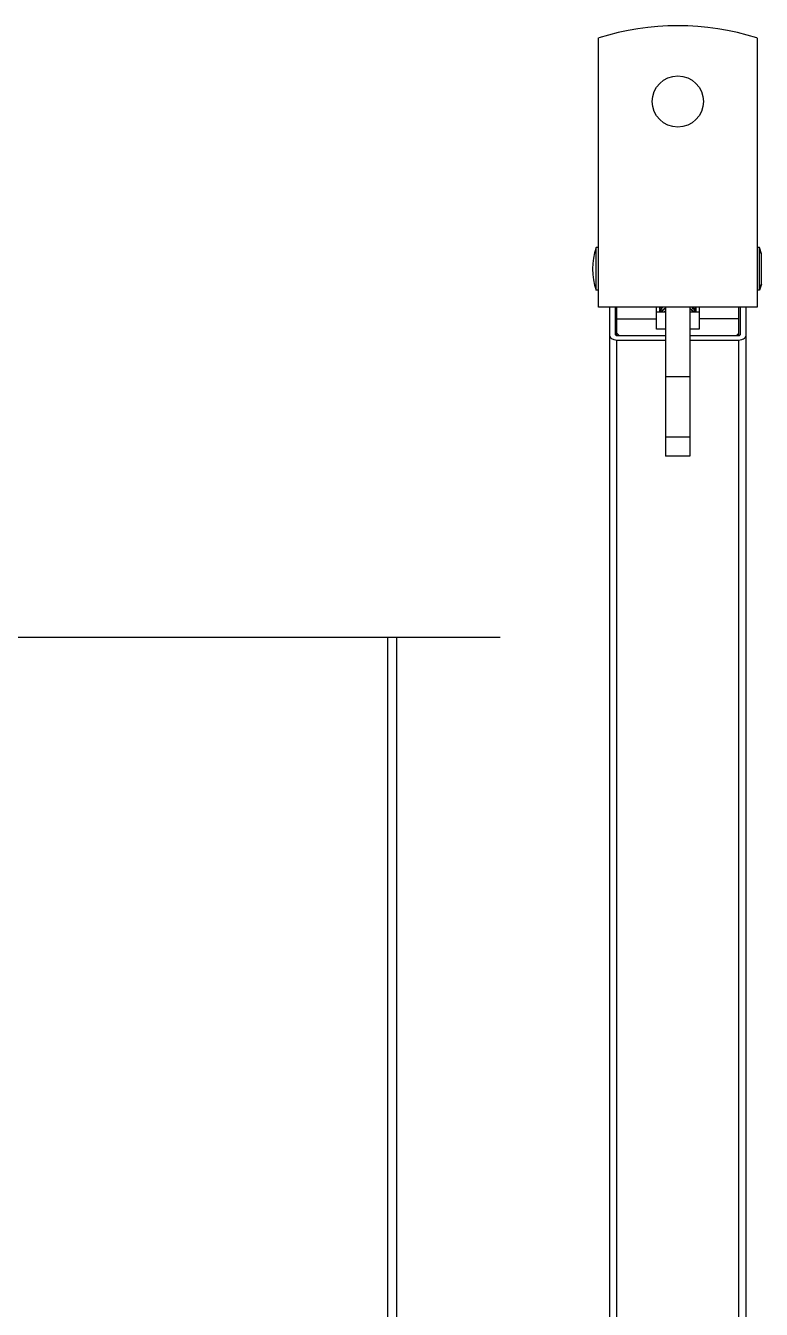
# Model space of a CAD drawing. Extents: x 921423 to 1291758, y 534425 to 1049953.
# Drawn here: x 1131280 to 1132381, y 849944 to 851865 of the extents above; entities that cross this region are included whole.
import ezdxf

# ---------------------------------------------------------------- set-up
doc = ezdxf.new("R2010")
doc.units = 0
doc.header["$LTSCALE"] = 1000
doc.header["$MEASUREMENT"] = 0
doc.layers.add('02___PRT_ALL_AXES', color=7, linetype='Continuous')

msp = doc.modelspace()

# ---------------------------------------------------------------- linework, layer by layer
at = {"color": 0, "linetype": 'Continuous'}
for p, q in [((1132137.2, 851443.6), (1132137.2, 851846.5)), ((1132374.2, 851846.5), (1132374.2, 851443.6)), ((1132137.2, 851532.5), (1132133.6, 851532.5)), ((1132377.8, 851532.5), (1132374.2, 851532.5)), ((1132137.2, 851468.7), (1132133.6, 851468.7)), ((1132377.8, 851468.7), (1132374.2, 851468.7)), ((1132374.2, 851443.6), (1132137.2, 851443.6)), ((1132153.2, 851443.6), (1132153.2, 848577.2)), ((1132162.3, 851402.2), (1132162.3, 851443.6)), ((1132164.6, 851400.6), (1132164.6, 851443.6)), ((1132223.8, 851410.6), (1132223.8, 851443.6)), ((1132237.5, 851443.6), (1132237.5, 851220.2)), ((1132273.9, 851443.6), (1132273.9, 851220.2)), ((1132283, 851436.1), (1132283, 851436.1)), ((1132287.6, 851443.6), (1132287.6, 851410.6)), ((1132346.8, 851400.6), (1132346.8, 851443.6)), ((1132349.1, 851443.6), (1132349.1, 851402.2)), ((1132358.2, 848577.2), (1132358.2, 851443.6)), ((1132164.6, 851425.8), (1132223.8, 851425.8)), ((1132346.8, 851425.8), (1132287.6, 851425.8)), ((1132237.5, 851400.6), (1132164.6, 851400.6)), ((1132164.6, 848574.1), (1132164.6, 851394.2)), ((1132164.6, 851394.2), (1132237.5, 851394.2)), ((1132346.8, 851400.6), (1132273.9, 851400.6)), ((1132273.9, 851394.2), (1132346.8, 851394.2)), ((1132346.8, 848574.1), (1132346.8, 851394.2)), ((1132273.9, 851339.2), (1132237.5, 851339.2)), ((1132273.9, 851248.9), (1132237.5, 851248.9)), ((1132273.9, 851220.2), (1132237.5, 851220.2))]:
    msp.add_line(p, q, dxfattribs=at)
at = {"color": 7, "linetype": 'Continuous'}
for p, q in [((1130990.7, 850949.6), (1131989.9, 850949.6)), ((1131821, 850949.6), (1131821, 847309.8)), ((1131834.6, 850949.6), (1131834.6, 847309.8))]:
    msp.add_line(p, q, dxfattribs=at)
at = {"color": 0, "linetype": 'Continuous'}
for centre, radius, start, end in [((1132255.7, 851469.9), 394.7, 72.5364, 107.4636), ((1132241.1, 851442.4), 12.7, 174.401, 175.6635), ((1132240.9, 851443.4), 12.5, 178.8134, 179.9997), ((1132241, 851442.4), 12.6, 175.6608, 179.9953), ((1132241.1, 851442.4), 12.7, 180.0261, 188.8295), ((1132241.1, 851438.6), 12.7, 171.1911, 179.9741), ((1132241, 851437.6), 12.6, 175.6605, 179.9953), ((1132241, 851437.6), 12.7, 180.0139, 186.93), ((1132241.4, 851438.5), 13.1, 164.6083, 171.1845), ((1132241.5, 851433.6), 13.1, 164.6598, 169.3157), ((1132241.7, 851438.4), 13.3, 163.5974, 164.6218), ((1132241.7, 851433.6), 13.3, 163.5953, 164.6668), ((1132242.1, 851438.3), 13.8, 157.0287, 163.5614), ((1132249.5, 851417.5), 23.6, 122.8181, 127.9395), ((1132250.2, 851415.4), 24.9, 121.7583, 123.8494), ((1132250.4, 851416), 25.4, 120.9338, 122.8546), ((1132250.6, 851414.8), 25.6, 120.8557, 121.764), ((1132259, 851418.3), 26.8, 54.584, 55.9763), ((1132258.9, 851414.3), 27, 55.3596, 55.974), ((1132259.2, 851414.6), 26.5, 54.0186, 55.3617), ((1132267.5, 851436), 15.6, 14.2329, 17.4998), ((1132267.8, 851439.9), 15.2, 9.4059, 14.0602), ((1132267.8, 851436.1), 15.2, 7.342, 14.2378), ((1132268, 851440.9), 15.1, 7.5196, 10.3775), ((1132268.1, 851440), 15, 3.7181, 9.4047), ((1132268.1, 851444.9), 14.9, 352.4837, 355.3612), ((1132268.2, 851441), 14.9, 0.0172, 7.5261), ((1132268.2, 851440), 14.9, 352.2882, 359.9823), ((1132268.2, 851436.1), 14.9, 0.0162, 7.3323), ((1132268.3, 851440), 14.8, 0.0033, 3.71)]:
    msp.add_arc(centre, radius, start, end, dxfattribs=at)
for points, knots in [([(1132229.9, 851443.7), (1132229.7, 851443.3), (1132228.9, 851441.6), (1132228.5, 851439.9), (1132228.4, 851438.5)], [0, 0, 0, 0, 0.256497, 1, 1, 1, 1]), ([(1132233.6, 851443.7), (1132232.5, 851442.6), (1132230.5, 851440.3), (1132229.2, 851437.5), (1132228.8, 851436.1)], [0, 0, 0, 0, 0.519467, 1, 1, 1, 1]), ([(1132228.9, 851437.4), (1132229.1, 851437.9), (1132229.9, 851440.2), (1132231.3, 851442.3), (1132232.6, 851443.7)], [0, 0, 0, 0, 0.239996, 1, 1, 1, 1]), ([(1132230.5, 851436.1), (1132230.9, 851436.7), (1132232.8, 851439.3), (1132235.3, 851441.4), (1132237.4, 851442.6)], [0, 0, 0, 0, 0.235297, 1, 1, 1, 1]), ([(1132237.4, 851441.6), (1132236.8, 851441.3), (1132234.4, 851439.7), (1132232.4, 851437.8), (1132231.2, 851436.1)], [0, 0, 0, 0, 0.26441, 1, 1, 1, 1]), ([(1132274, 851441.5), (1132274.6, 851441.1), (1132276.7, 851439.6), (1132278.6, 851437.7), (1132279.7, 851436.1)], [0, 0, 0, 0, 0.260528, 1, 1, 1, 1]), ([(1132279, 851436.1), (1132278.7, 851436.5), (1132277.3, 851437.9), (1132275.8, 851439.3), (1132274.5, 851440.1)], [0, 0, 0, 0, 0.242618, 1, 1, 1, 1]), ([(1132281.9, 851436.1), (1132281.6, 851436.8), (1132280.2, 851439.7), (1132278.1, 851442.1), (1132276.2, 851443.7)], [0, 0, 0, 0, 0.238978, 1, 1, 1, 1]), ([(1132277.3, 851443.7), (1132277.8, 851443.1), (1132279.9, 851440.9), (1132281.5, 851438.2), (1132282.3, 851436.1)], [0, 0, 0, 0, 0.263007, 1, 1, 1, 1]), ([(1132283, 851436.1), (1132282.9, 851437.4), (1132282.4, 851440.1), (1132281.2, 851442.5), (1132280.5, 851443.7)], [0, 0, 0, 0, 0.49066, 1, 1, 1, 1]), ([(1132281.1, 851443.7), (1132281.2, 851443.4), (1132281.7, 851442.5), (1132282.1, 851441.5), (1132282.3, 851440.7)], [0, 0, 0, 0, 0.253666, 1, 1, 1, 1]), ([(1132153.2, 851402.2), (1132153.2, 851400.6), (1132154.9, 851397.1), (1132158.2, 851395.4), (1132160.1, 851394.8)], [0, 0, 0, 0, 0.452141, 1, 1, 1, 1]), ([(1132164.6, 851400.6), (1132164.3, 851400.6), (1132163.3, 851400.7), (1132162.3, 851401.6), (1132162.3, 851402.2)], [0, 0, 0, 0, 0.29846, 1, 1, 1, 1]), ([(1132349.1, 851402.2), (1132349.1, 851401.6), (1132348.1, 851400.7), (1132347.1, 851400.6), (1132346.8, 851400.6)], [0, 0, 0, 0, 0.70154, 1, 1, 1, 1]), ([(1132351.3, 851394.8), (1132353.2, 851395.4), (1132356.5, 851397.1), (1132358.2, 851400.6), (1132358.2, 851402.2)], [0, 0, 0, 0, 0.547859, 1, 1, 1, 1])]:
    msp.add_open_spline(points, degree=3, knots=knots, dxfattribs=at)
for points in [[(1132160.1, 851394.8), (1132161.5, 851394.4), (1132163.1, 851394.2), (1132164.6, 851394.2)], [(1132346.8, 851394.2), (1132348.3, 851394.2), (1132349.8, 851394.4), (1132351.3, 851394.8)]]:
    msp.add_open_spline(points, degree=3, dxfattribs=at)
at = {"layer": '02___PRT_ALL_AXES', "color": 0, "linetype": 'Continuous'}
for p, q in [((1132133.6, 851468.7), (1132133.6, 851532.5)), ((1132137.2, 851532.5), (1132133.6, 851532.5)), ((1132377.8, 851532.5), (1132374.2, 851532.5)), ((1132377.8, 851468.7), (1132377.8, 851532.5)), ((1132380.7, 851523.4), (1132377.8, 851532.5)), ((1132380.7, 851477.8), (1132380.7, 851523.4)), ((1132137.2, 851468.7), (1132133.6, 851468.7)), ((1132377.8, 851468.7), (1132374.2, 851468.7)), ((1132380.7, 851477.8), (1132377.8, 851468.7)), ((1132237.5, 851436.1), (1132223.8, 851436.1)), ((1132287.6, 851436.1), (1132273.9, 851436.1)), ((1132237.5, 851410.6), (1132223.8, 851410.6)), ((1132287.6, 851410.6), (1132273.9, 851410.6)), ((1132164.6, 851404.3), (1132168.2, 851400.6)), ((1132343.2, 851400.6), (1132346.8, 851404.3))]:
    msp.add_line(p, q, dxfattribs=at)
msp.add_circle((1132255.7, 851751.2), 38.3, dxfattribs=at)
for centre, start, end in [((1132219, 851500.6), 159.5127, 200.4873), ((1132292.4, 851500.6), 14.4775, 20.4873), ((1132292.4, 851500.6), 339.5127, 345.5225)]:
    msp.add_arc(centre, 91.1, start, end, dxfattribs=at)

doc.saveas('drawing.dxf')
